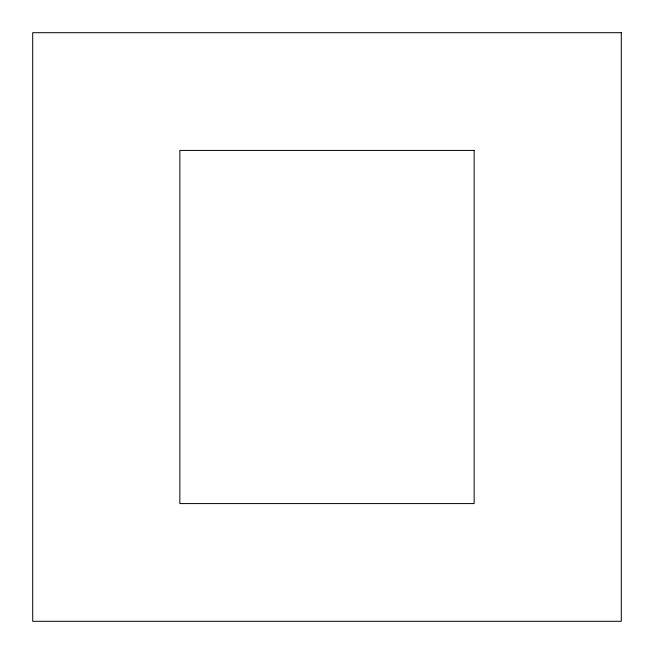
<?xml version="1.0" encoding="UTF-8"?>
<svg xmlns="http://www.w3.org/2000/svg" width="654" height="654" viewBox="0 0 654 654"><rect width="100%" height="100%" fill="white"/><g stroke="black" fill="none" stroke-linecap="round" stroke-linejoin="round"><path stroke-width="0.98" d="M621.3 32.7L32.7 32.7L32.7 621.3L621.3 621.3L621.3 32.7M474.15 150.42L179.85 150.42L179.85 503.58L474.15 503.58L474.15 150.42"/></g></svg>
